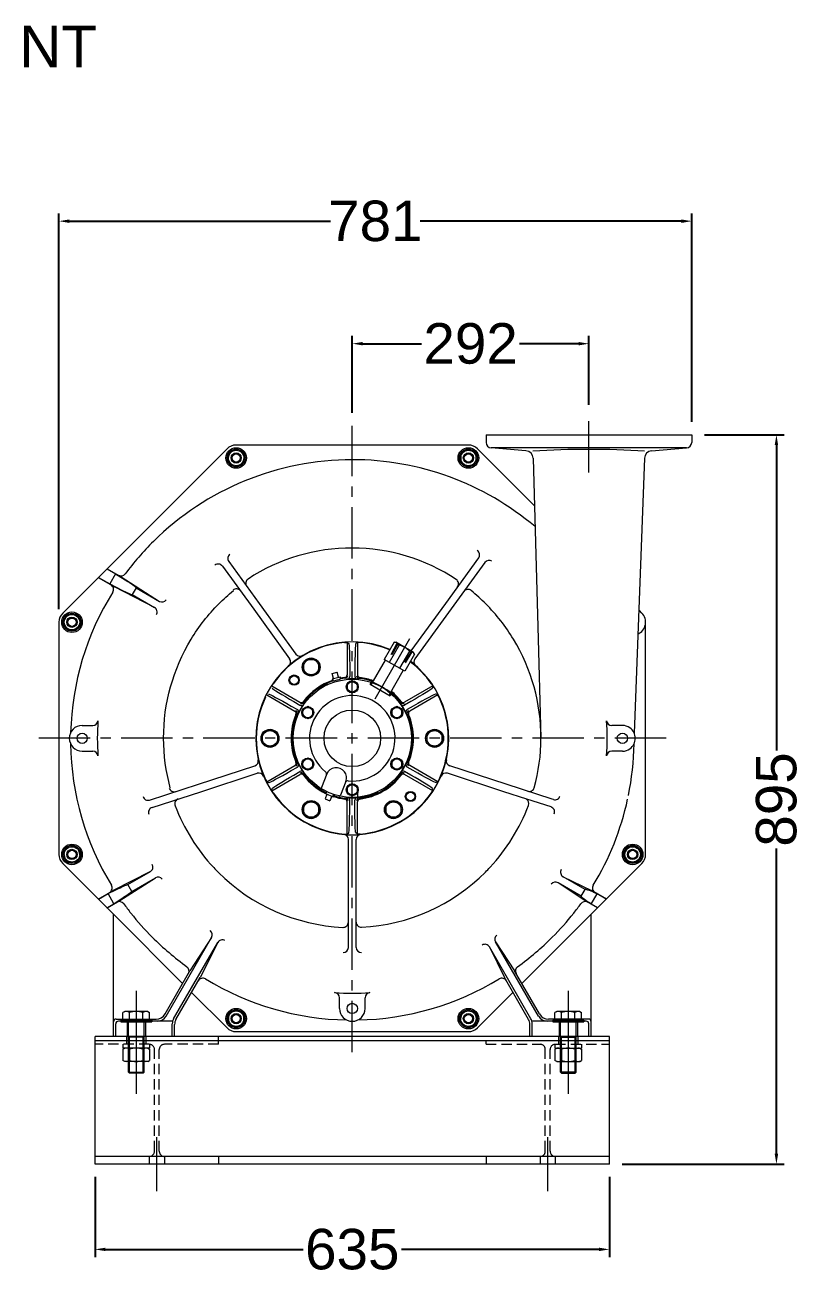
# Model space of a CAD drawing. Header units: millimetres. Extents: x -1229 to 6348, y -522 to 5252.
# Drawn here: x 3069 to 4030, y 1916 to 3461 of the extents above; entities that cross this region are included whole.
import ezdxf
from ezdxf.enums import TextEntityAlignment as Align

# ---------------------------------------------------------------- set-up
doc = ezdxf.new("R2010")
doc.units = ezdxf.units.MM
doc.header["$LTSCALE"] = 25.4
doc.linetypes.add('CENTER', pattern=[2, 1.25, -0.25, 0.25, -0.25])
doc.linetypes.add('HIDDEN', pattern=[0.375, 0.25, -0.125])
doc.layers.get('Defpoints').update_dxf_attribs({"lineweight": 5})
for name, color, linetype, lineweight in [('CEN', 3, 'CENTER', 5), ('CEN-HIDE', 3, 'CENTER', 5), ('HID', 6, 'HIDDEN', 5), ('HID-HIDE', 6, 'HIDDEN', 5), ('OBJ', 7, 'Continuous', 5), ('TXT', 7, 'Continuous', 5)]:
    doc.layers.add(name, color=color, linetype=linetype, lineweight=lineweight)
doc.styles.get("Standard").update_dxf_attribs({"font": 'arial.ttf'})
doc.dimstyles.new('STANDARD 2 PLCS$0', dxfattribs={"dimtxt": 25.4, "dimasz": 12.7, "dimexe": 9.525, "dimexo": 15.875, "dimgap": 5.08, "dimtad": 0, "dimzin": 4, "dimdsep": 46, "dimtxsty": 'Standard', "dimcen": 2.286, "dimaunit": 1, "dimadec": 0, "dimazin": 1, "dimtfac": 1, "dimtofl": 0, "dimtmove": 0, "dimatfit": 3, "dimfxl": 25.4, "dimtolj": 1, "dimtzin": 4, "dimarcsym": 0})

# ---------------------------------------------------------------- blocks, each defined once
blk = doc.blocks.new('*D38')
at = {"color": 0, "lineweight": -2, "transparency": 16777216}
for p, q in [((3156, 2038.7), (3156, 1939.8)), ((3791, 2038.7), (3791, 1939.8)), ((3168.7, 1949.3), (3412.9, 1949.3)), ((3778.3, 1949.3), (3534.2, 1949.3))]:
    blk.add_line(p, q, dxfattribs=at)
at = {"color": 0, "transparency": 16777216}
for points in [[(3168.7, 1951.4), (3168.7, 1947.2), (3156, 1949.3)], [(3778.3, 1951.4), (3778.3, 1947.2), (3791, 1949.3)]]:
    blk.add_solid(points, dxfattribs=at)
at = {"layer": 'Defpoints', "color": 0, "transparency": 16777216}
for p in [(3156, 2054.6), (3791, 2054.6), (3791, 1949.3)]:
    blk.add_point(p, dxfattribs=at)
at = {"color": 0, "lineweight": 5, "transparency": 16777216, "insert": (3473.5, 1949.3), "char_height": 50, "attachment_point": 5}
blk.add_mtext('\\A1;635', dxfattribs=at)
blk = doc.blocks.new('*D41')
at = {"color": 0, "lineweight": -2, "transparency": 16777216}
for p, q in [((3908.5, 2955), (4006.7, 2955)), ((3997.2, 2942.3), (3997.2, 2565.3)), ((3997.2, 2067.3), (3997.2, 2444.2)), ((3806.9, 2054.6), (4006.7, 2054.6))]:
    blk.add_line(p, q, dxfattribs=at)
at = {"color": 0, "transparency": 16777216}
for points in [[(3995.1, 2942.3), (3999.3, 2942.3), (3997.2, 2955)], [(3995.1, 2067.3), (3999.3, 2067.3), (3997.2, 2054.6)]]:
    blk.add_solid(points, dxfattribs=at)
at = {"layer": 'Defpoints', "color": 0, "transparency": 16777216}
for p in [(3892.6, 2955), (3791, 2054.6), (3997.2, 2054.6)]:
    blk.add_point(p, dxfattribs=at)
at = {"color": 0, "lineweight": 5, "transparency": 16777216, "insert": (3997.2, 2504.8), "char_height": 50, "attachment_point": 5, "rotation": 90}
blk.add_mtext('\\A1;895', dxfattribs=at)
blk = doc.blocks.new('*D42')
at = {"color": 0, "lineweight": -2, "transparency": 16777216}
for p, q in [((3111.4, 2739.6), (3111.4, 3228.4)), ((3892.6, 2970.9), (3892.6, 3228.4)), ((3124.1, 3218.9), (3446.7, 3218.9)), ((3879.9, 3218.9), (3557.3, 3218.9))]:
    blk.add_line(p, q, dxfattribs=at)
at = {"color": 0, "transparency": 16777216}
for points in [[(3124.1, 3221), (3124.1, 3216.7), (3111.4, 3218.9)], [(3879.9, 3221), (3879.9, 3216.7), (3892.6, 3218.9)]]:
    blk.add_solid(points, dxfattribs=at)
at = {"layer": 'Defpoints', "color": 0, "transparency": 16777216}
for p in [(3892.6, 3218.9), (3892.6, 2955), (3111.4, 2723.7)]:
    blk.add_point(p, dxfattribs=at)
at = {"color": 0, "lineweight": 5, "transparency": 16777216, "insert": (3502, 3218.9), "char_height": 50, "attachment_point": 5}
blk.add_mtext('\\A1;781', dxfattribs=at)
blk = doc.blocks.new('*D43')
at = {"color": 0, "lineweight": -2, "transparency": 16777216}
for p, q in [((3473.5, 2982.2), (3473.5, 3077.1)), ((3765.6, 2992), (3765.6, 3077.1)), ((3486.2, 3067.6), (3559.1, 3067.6)), ((3752.9, 3067.6), (3680.1, 3067.6))]:
    blk.add_line(p, q, dxfattribs=at)
at = {"color": 0, "transparency": 16777216}
for points in [[(3486.2, 3069.7), (3486.2, 3065.5), (3473.5, 3067.6)], [(3752.9, 3069.7), (3752.9, 3065.5), (3765.6, 3067.6)]]:
    blk.add_solid(points, dxfattribs=at)
at = {"layer": 'Defpoints', "color": 0, "transparency": 16777216}
for p in [(3765.6, 3067.6), (3473.5, 2966.3), (3765.6, 2976.1)]:
    blk.add_point(p, dxfattribs=at)
at = {"color": 0, "lineweight": 5, "transparency": 16777216, "insert": (3619.6, 3067.6), "char_height": 50, "attachment_point": 5}
blk.add_mtext('\\A1;292', dxfattribs=at)

msp = doc.modelspace()

# ---------------------------------------------------------------- linework, layer by layer
at = {"linetype": 'HIDDEN', "lineweight": 5}
msp.add_line((3638.632, 2202.511), (3638.632, 2206.956), dxfattribs=at)
at = {"color": 5, "lineweight": 5}
for p, q in [((3232.232, 2020.997), (3232.232, 2087.898)), ((3714.832, 2020.997), (3714.832, 2087.898))]:
    msp.add_line(p, q, dxfattribs=at)
at = {"layer": 'CEN', "color": 5, "linetype": 'CENTER', "lineweight": 5, "ltscale": 2}
for p, q in [((3473.532, 2192.802), (3473.532, 2966.348)), ((3765.632, 2908.617), (3765.632, 2976.114)), ((3861.065, 2580.336), (3085.998, 2580.336))]:
    msp.add_line(p, q, dxfattribs=at)
at = {"layer": 'CEN', "color": 5, "linetype": 'Continuous', "lineweight": 5, "ltscale": 0.75}
msp.add_line((3501.67, 2629.072), (3544.659, 2703.532), dxfattribs=at)
at = {"layer": 'CEN-HIDE', "color": 5, "linetype": 'Continuous', "lineweight": 5, "ltscale": 2}
for p, q in [((3206.832, 2268.392), (3206.832, 2141.392)), ((3740.232, 2268.392), (3740.232, 2141.392))]:
    msp.add_line(p, q, dxfattribs=at)
at = {"layer": 'HID', "color": 7, "linetype": 'Continuous', "lineweight": 5}
for p, q in [((3495.646, 2647.214), (3497.354, 2650.173)), ((3522.101, 2635.885), (3520.393, 2632.927)), ((3480.009, 2513.661), (3480.009, 2506.891)), ((3505.005, 2513.208), (3505.005, 2514.115))]:
    msp.add_line(p, q, dxfattribs=at)
at = {"layer": 'HID', "color": 7, "lineweight": 5, "ltscale": 2}
for p, q in [((3222.897, 2064.081), (3222.897, 2054.556)), ((3241.566, 2064.081), (3241.566, 2054.556)), ((3705.497, 2064.081), (3705.497, 2054.556)), ((3724.166, 2064.081), (3724.166, 2054.556))]:
    msp.add_line(p, q, dxfattribs=at)
at = {"layer": 'HID', "color": 7, "linetype": 'Continuous', "lineweight": 5}
for centre, radius, start, end in [((3466.506, 2600.474), 94.552, 278.210406, 294.027692), ((3478.075, 2567.161), 60.302, 271.838089, 296.526012)]:
    msp.add_arc(centre, radius, start, end, dxfattribs=at)
at = {"layer": 'HID-HIDE', "color": 7, "linetype": 'Continuous', "lineweight": 5, "ltscale": 2}
for p, q in [((3637.215, 2797.417), (3550.896, 2678.608)), ((3351.808, 2739.663), (3396.168, 2678.608)), ((3358.605, 2746.73), (3403.976, 2684.281)), ((3588.452, 2746.721), (3545.899, 2688.151)), ((3702.652, 2718.087), (3706.504, 2580.336)), ((3467.181, 2698.734), (3469.125, 2697.209)), ((3467.182, 2698.648), (3467.182, 2658.619)), ((3479.883, 2698.734), (3477.939, 2697.209)), ((3479.882, 2698.648), (3479.882, 2658.619)), ((3525.042, 2698.884), (3512.846, 2677.759)), ((3531.392, 2695.217), (3519.196, 2674.093)), ((3521.443, 2683.94), (3528.96, 2697.931)), ((3530.06, 2697.296), (3522.543, 2683.305)), ((3525.042, 2698.884), (3527.31, 2698.884)), ((3549.308, 2686.184), (3527.31, 2698.884)), ((3544.092, 2687.885), (3531.896, 2666.76)), ((3546.558, 2687.771), (3538.2, 2674.265)), ((3497.021, 2646.421), (3514.547, 2676.776)), ((3538.246, 2663.094), (3512.846, 2677.759)), ((3550.442, 2684.219), (3538.246, 2663.094)), ((3539.3, 2673.63), (3547.658, 2687.136)), ((3550.442, 2684.219), (3549.308, 2686.184)), ((3448.844, 2660.204), (3454.978, 2661.848)), ((3450.488, 2654.071), (3448.844, 2660.204)), ((3456.621, 2655.714), (3454.978, 2661.848)), ((3470.357, 2665.475), (3470.357, 2656.725)), ((3476.707, 2665.475), (3476.707, 2656.725)), ((3519.018, 2633.721), (3536.544, 2664.076)), ((3374.245, 2644.991), (3408.911, 2624.977)), ((3448.647, 2653.578), (3458.461, 2656.207)), ((3448.647, 2653.578), (3449.434, 2650.965)), ((3449.095, 2653.697), (3449.922, 2650.948)), ((3458.014, 2656.087), (3458.672, 2653.293)), ((3458.461, 2656.207), (3459.087, 2653.551)), ((3572.818, 2644.991), (3538.152, 2624.977)), ((3572.892, 2645.035), (3572.544, 2642.589)), ((3367.895, 2633.993), (3402.561, 2613.978)), ((3579.168, 2633.993), (3544.502, 2613.978)), ((3579.243, 2634.035), (3576.951, 2634.956)), ((3398.212, 2620.156), (3405.79, 2615.781)), ((3401.387, 2625.655), (3408.965, 2621.28)), ((3545.677, 2625.655), (3538.099, 2621.28)), ((3548.852, 2620.156), (3541.274, 2615.781)), ((3807.034, 2596.211), (3793.919, 2596.211)), ((3807.034, 2564.461), (3793.919, 2564.461)), ((3283.479, 2523.659), (3353.18, 2546.306)), ((3286.356, 2514.444), (3356.163, 2537.126)), ((3367.895, 2526.679), (3402.561, 2546.694)), ((3374.245, 2515.68), (3408.911, 2535.695)), ((3398.212, 2540.516), (3405.79, 2544.891)), ((3401.387, 2535.017), (3408.965, 2539.392)), ((3442.192, 2536.671), (3435.325, 2519.674)), ((3545.677, 2535.017), (3538.099, 2539.392)), ((3572.818, 2515.68), (3538.152, 2535.695)), ((3548.852, 2540.516), (3541.274, 2544.891)), ((3579.168, 2526.679), (3544.502, 2546.694)), ((3660.708, 2514.444), (3590.901, 2537.126)), ((3663.584, 2523.659), (3593.884, 2546.306)), ((3367.821, 2526.637), (3370.113, 2525.716)), ((3374.172, 2515.637), (3374.52, 2518.083)), ((3465.743, 2527.156), (3458.876, 2510.159)), ((3572.892, 2515.637), (3572.544, 2518.083)), ((3579.243, 2526.637), (3576.951, 2525.716)), ((3720.318, 2505.225), (3663.584, 2523.659)), ((3442.233, 2511.345), (3439.854, 2505.457)), ((3439.854, 2505.457), (3445.742, 2503.079)), ((3440.467, 2512.059), (3441.61, 2514.657)), ((3440.467, 2512.059), (3449.887, 2508.253)), ((3440.896, 2511.885), (3442.027, 2514.456)), ((3448.121, 2508.966), (3445.742, 2503.079)), ((3449.458, 2508.426), (3450.43, 2511.061)), ((3449.887, 2508.253), (3450.87, 2510.916)), ((3470.357, 2495.197), (3470.357, 2503.947)), ((3476.707, 2495.197), (3476.707, 2503.947)), ((3689.083, 2505.225), (3660.708, 2514.444)), ((3467.182, 2462.023), (3467.182, 2502.053)), ((3479.882, 2462.023), (3479.882, 2502.053)), ((3467.181, 2461.938), (3469.125, 2463.462)), ((3479.883, 2461.938), (3477.939, 2463.462)), ((3468.706, 2322.111), (3468.706, 2455.359)), ((3478.358, 2322.111), (3478.358, 2455.359)), ((3178.549, 2212.036), (3178.549, 2359.094)), ((3180.972, 2360.761), (3264.082, 2277.652)), ((3682.982, 2277.652), (3766.091, 2360.761)), ((3768.514, 2212.036), (3768.514, 2359.094)), ((3243.803, 2237.436), (3299.897, 2334.594)), ((3299.897, 2334.594), (3273.094, 2293.26)), ((3252.983, 2234.033), (3307.412, 2328.307)), ((3307.412, 2328.307), (3285.679, 2284.898)), ((3694.08, 2234.033), (3642.817, 2322.824)), ((3642.817, 2322.824), (3661.385, 2284.898)), ((3703.261, 2237.436), (3650.35, 2329.081)), ((3650.35, 2329.081), (3673.97, 2293.26)), ((3242.333, 2239.982), (3273.094, 2293.26)), ((3704.73, 2239.982), (3673.97, 2293.26)), ((3255.866, 2233.261), (3285.679, 2284.898)), ((3691.198, 2233.261), (3661.385, 2284.898)), ((3275.121, 2266.612), (3318.844, 2222.889)), ((3457.657, 2246.834), (3457.657, 2259.949)), ((3489.407, 2246.834), (3489.407, 2259.949)), ((3628.219, 2222.889), (3671.942, 2266.612)), ((3192.544, 2242.992), (3190.334, 2241.716)), ((3190.334, 2230.292), (3190.334, 2241.716)), ((3221.119, 2242.992), (3192.544, 2242.992)), ((3198.583, 2230.292), (3198.583, 2241.716)), ((3215.081, 2230.292), (3215.081, 2241.716)), ((3221.119, 2242.992), (3223.33, 2241.716)), ((3223.33, 2230.292), (3223.33, 2241.716)), ((3725.944, 2242.992), (3723.734, 2241.716)), ((3723.734, 2230.292), (3723.734, 2241.716)), ((3754.519, 2242.992), (3725.944, 2242.992)), ((3731.983, 2230.292), (3731.983, 2241.716)), ((3748.481, 2230.292), (3748.481, 2241.716)), ((3754.519, 2242.992), (3756.73, 2241.716)), ((3756.73, 2230.292), (3756.73, 2241.716)), ((3181.432, 2212.036), (3181.432, 2227.784)), ((3181.851, 2233.632), (3231.334, 2233.632)), ((3251.746, 2231.086), (3184.734, 2231.086)), ((3187.782, 2232.248), (3187.782, 2230.292)), ((3187.782, 2230.292), (3225.882, 2230.292)), ((3195.656, 2230.292), (3195.656, 2212.036)), ((3197.307, 2167.983), (3197.307, 2230.292)), ((3216.357, 2167.983), (3216.357, 2230.292)), ((3218.008, 2230.292), (3218.008, 2212.036)), ((3225.882, 2232.248), (3225.882, 2230.292)), ((3251.282, 2212.036), (3251.282, 2227.683)), ((3254.164, 2212.036), (3254.164, 2226.911)), ((3692.899, 2212.036), (3692.899, 2226.911)), ((3762.33, 2231.086), (3695.317, 2231.086)), ((3695.782, 2212.036), (3695.782, 2227.683)), ((3765.212, 2233.632), (3715.729, 2233.632)), ((3721.182, 2232.248), (3721.182, 2230.292)), ((3721.182, 2230.292), (3759.282, 2230.292)), ((3729.056, 2230.292), (3729.056, 2212.036)), ((3730.707, 2167.983), (3730.707, 2230.292)), ((3749.757, 2167.983), (3749.757, 2230.292)), ((3751.408, 2230.292), (3751.408, 2212.036)), ((3759.282, 2232.248), (3759.282, 2230.292)), ((3765.632, 2212.036), (3765.632, 2227.784)), ((3194.894, 2212.036), (3194.894, 2202.511)), ((3216.357, 2211.242), (3197.307, 2211.242)), ((3198.497, 2166.792), (3198.497, 2211.242)), ((3215.166, 2166.792), (3215.166, 2211.242)), ((3218.77, 2212.036), (3218.77, 2202.511)), ((3330.159, 2218.202), (3616.904, 2218.202)), ((3728.294, 2212.036), (3728.294, 2202.511)), ((3730.707, 2211.242), (3749.757, 2211.242)), ((3731.897, 2166.792), (3731.897, 2211.242)), ((3748.566, 2166.792), (3748.566, 2211.242)), ((3752.17, 2212.036), (3752.17, 2202.511)), ((3190.334, 2202.511), (3190.334, 2197.685)), ((3223.33, 2197.685), (3190.334, 2197.685)), ((3192.544, 2197.685), (3190.334, 2196.409)), ((3190.334, 2196.409), (3190.334, 2182.689)), ((3198.583, 2196.409), (3198.583, 2182.689)), ((3215.081, 2196.409), (3215.081, 2182.689)), ((3221.119, 2197.685), (3223.33, 2196.409)), ((3223.33, 2202.511), (3223.33, 2197.685)), ((3223.33, 2196.409), (3223.33, 2182.689)), ((3723.734, 2202.511), (3723.734, 2197.685)), ((3723.734, 2197.685), (3756.73, 2197.685)), ((3725.944, 2197.685), (3723.734, 2196.409)), ((3723.734, 2196.409), (3723.734, 2182.689)), ((3731.983, 2196.409), (3731.983, 2182.689)), ((3748.481, 2196.409), (3748.481, 2182.689)), ((3754.519, 2197.685), (3756.73, 2196.409)), ((3756.73, 2202.511), (3756.73, 2197.685)), ((3756.73, 2196.409), (3756.73, 2182.689)), ((3192.544, 2181.413), (3190.334, 2182.689)), ((3221.119, 2181.413), (3192.544, 2181.413)), ((3221.119, 2181.413), (3223.33, 2182.689)), ((3725.944, 2181.413), (3723.734, 2182.689)), ((3725.944, 2181.413), (3754.519, 2181.413)), ((3754.519, 2181.413), (3756.73, 2182.689)), ((3198.497, 2166.792), (3197.307, 2167.983)), ((3197.307, 2167.983), (3216.357, 2167.983)), ((3215.166, 2166.792), (3198.497, 2166.792)), ((3215.166, 2166.792), (3216.357, 2167.983)), ((3749.757, 2167.983), (3730.707, 2167.983)), ((3731.897, 2166.792), (3730.707, 2167.983)), ((3731.897, 2166.792), (3748.566, 2166.792)), ((3748.566, 2166.792), (3749.757, 2167.983))]:
    msp.add_line(p, q, dxfattribs=at)
at = {"layer": 'HID-HIDE', "color": 7, "linetype": 'Continuous', "lineweight": 5}
msp.add_line((3495.646, 2647.214), (3520.393, 2632.927), dxfattribs=at)
at = {"layer": 'HID-HIDE', "color": 7, "linetype": 'HIDDEN', "lineweight": 5, "ltscale": 2}
for p, q in [((3222.897, 2202.511), (3156.032, 2202.511)), ((3229.247, 2070.431), (3229.247, 2196.161)), ((3235.216, 2070.431), (3235.216, 2196.161)), ((3308.432, 2202.511), (3241.566, 2202.511)), ((3308.432, 2202.511), (3308.432, 2206.956)), ((3638.632, 2202.511), (3705.497, 2202.511)), ((3711.847, 2070.431), (3711.847, 2196.161)), ((3717.816, 2070.431), (3717.816, 2196.161)), ((3724.166, 2202.511), (3791.032, 2202.511))]:
    msp.add_line(p, q, dxfattribs=at)
at = {"layer": 'HID-HIDE', "color": 7, "lineweight": 5, "ltscale": 2}
for p, q in [((3308.432, 2064.081), (3308.432, 2054.556)), ((3638.632, 2064.081), (3638.632, 2054.556))]:
    msp.add_line(p, q, dxfattribs=at)
at = {"layer": 'HID-HIDE', "color": 7, "linetype": 'Continuous', "lineweight": 5, "ltscale": 2}
for points in [[(3248.787, 2519.388, -0.06577245), (3240.559, 2580.336, -0.13772624), (3274.526, 2702.641, -0.13772624)], [(3698.276, 2519.388, 0.06577245), (3706.504, 2580.336, 0.13772624), (3672.537, 2702.641, 0.13772624)], [(3302.402, 2420.776, 0.00892165), (3308.228, 2414.755, 0.18652453), (3462.061, 2346.948)], [(3485.039, 2347.015, 0.18574094), (3637.977, 2415.226, 0.00861043), (3643.587, 2421.049, 0.00861043)], [(3200.143, 2364.436, 0.02886161), (3226.581, 2334.756, 0.04032243), (3269.419, 2298.321)], [(3677.644, 2298.321, 0.04032243), (3720.483, 2334.756, 0.02886161), (3746.92, 2364.436, 0.02886161)], [(3292.209, 2283.225, 0.13230486), (3466.638, 2232.534, 0.19891237)], [(3480.425, 2232.534, 0.13230486), (3654.855, 2283.225, 0.04374574)]]:
    msp.add_lwpolyline(points, format="xyb", dxfattribs=at)
for points in [[(3432.257, 2673.823), (3422.732, 2679.323), (3413.207, 2673.823), (3413.207, 2662.825), (3422.732, 2657.326), (3432.257, 2662.825)], [(3467.182, 2640.17), (3473.532, 2636.504), (3479.882, 2640.17), (3479.882, 2647.502), (3473.532, 2651.168), (3467.182, 2647.502)], [(3418.539, 2604.754), (3424.889, 2608.42), (3424.889, 2615.752), (3418.539, 2619.418), (3412.189, 2615.752), (3412.189, 2608.42)], [(3522.174, 2615.752), (3522.174, 2608.42), (3528.524, 2604.754), (3534.874, 2608.42), (3534.874, 2615.752), (3528.524, 2619.418)], [(3371.932, 2591.334), (3362.407, 2585.835), (3362.407, 2574.837), (3371.932, 2569.337), (3381.457, 2574.837), (3381.457, 2585.835)], [(3575.132, 2569.337), (3584.657, 2574.837), (3584.657, 2585.835), (3575.132, 2591.334), (3565.607, 2585.835), (3565.607, 2574.837)], [(3424.889, 2544.92), (3424.889, 2552.252), (3418.539, 2555.918), (3412.189, 2552.252), (3412.189, 2544.92), (3418.539, 2541.254)], [(3528.524, 2555.918), (3522.174, 2552.252), (3522.174, 2544.92), (3528.524, 2541.254), (3534.874, 2544.92), (3534.874, 2552.252)], [(3479.882, 2520.502), (3473.532, 2524.168), (3467.182, 2520.502), (3467.182, 2513.17), (3473.532, 2509.504), (3479.882, 2513.17)], [(3413.207, 2497.847), (3413.207, 2486.848), (3422.732, 2481.349), (3432.257, 2486.848), (3432.257, 2497.847), (3422.732, 2503.346)], [(3514.807, 2486.848), (3524.332, 2481.349), (3533.857, 2486.848), (3533.857, 2497.847), (3524.332, 2503.346), (3514.807, 2497.847)], [(3320.634, 2228.705), (3330.159, 2223.206), (3339.684, 2228.705), (3339.684, 2239.704), (3330.159, 2245.203), (3320.634, 2239.704)], [(3614.057, 2223.581), (3624.681, 2226.427), (3627.528, 2237.051), (3619.751, 2244.828), (3609.127, 2241.982), (3606.28, 2231.358)]]:
    msp.add_lwpolyline(points, close=True, dxfattribs=at)
for centre, radius in [((3330.159, 2926.467), 5.131), ((3616.904, 2926.467), 5.131), ((3127.4, 2723.708), 5.131), ((3422.732, 2668.324), 11.087), ((3422.732, 2668.324), 9.525), ((3401.69, 2652.178), 6.35), ((3401.69, 2652.178), 5.359), ((3473.532, 2580.336), 73.025), ((3473.532, 2643.836), 7.442), ((3473.532, 2643.836), 6.35), ((3418.539, 2612.086), 7.442), ((3418.539, 2612.086), 6.35), ((3473.532, 2580.336), 34.925), ((3528.524, 2612.086), 7.442), ((3528.524, 2612.086), 6.35), ((3371.932, 2580.336), 11.087), ((3371.932, 2580.336), 9.525), ((3575.132, 2580.336), 11.087), ((3575.132, 2580.336), 9.525), ((3807.034, 2580.336), 6.35), ((3418.539, 2548.586), 7.442), ((3418.539, 2548.586), 6.35), ((3528.524, 2548.586), 7.442), ((3528.524, 2548.586), 6.35), ((3473.532, 2516.836), 7.442), ((3473.532, 2516.836), 6.35), ((3422.732, 2492.348), 11.087), ((3524.332, 2492.348), 11.087), ((3545.374, 2508.494), 6.35), ((3545.374, 2508.494), 5.359), ((3422.732, 2492.348), 9.525), ((3524.332, 2492.348), 9.525), ((3127.4, 2436.964), 5.131), ((3819.663, 2436.964), 5.131), ((3330.159, 2234.204), 12.7), ((3330.159, 2234.204), 11.087), ((3330.159, 2234.204), 9.525), ((3330.159, 2234.204), 6.35), ((3473.532, 2246.834), 6.35), ((3616.904, 2234.204), 12.7), ((3616.904, 2234.204), 11.087), ((3616.904, 2234.204), 9.525), ((3616.904, 2234.204), 6.35), ((3330.159, 2234.204), 5.131), ((3616.904, 2234.204), 5.131)]:
    msp.add_circle(centre, radius, dxfattribs=at)
for centre, radius, start, end in [((3473.532, 2580.336), 119.126, 67.071185, 52.928815), ((3473.532, 2580.336), 118.567, 94.597202, 145.402798), ((3473.532, 2580.336), 118.567, 67.104683, 85.402798), ((3525.538, 2692.411), 6.492, 25.615753, 85.615753), ((3526.176, 2671.519), 24.266, 42.412046, 77.587954), ((3544.588, 2681.412), 6.492, 34.384247, 94.384247), ((3391.03, 2674.876), 6.35, 311.11004, 36), ((3409.113, 2688.014), 6.35, 216, 300.88996), ((3473.532, 2580.336), 118.567, 34.597202, 52.895317), ((3556.033, 2674.876), 6.35, 144, 228.88996), ((3463.88, 2658.619), 3.302, 277.028847, 0), ((3464.643, 2657.941), 3.302, 276.53425, 0), ((3467.055, 2656.725), 3.302, 274.846517, 0), ((3480.009, 2656.725), 3.302, 180, 265.153483), ((3482.07, 2657.628), 3.302, 180, 263.696101), ((3483.184, 2658.619), 3.302, 180, 262.971153), ((3473.532, 2580.336), 75.574, 108.812941, 142.971153), ((3473.532, 2580.336), 74.461, 117.182505, 143.696101), ((3473.532, 2580.336), 75.574, 97.028847, 101.187059), ((3473.532, 2580.336), 74.811, 96.53425, 101.166004), ((3473.532, 2580.336), 73.361, 85.153483, 94.846517), ((3473.532, 2580.336), 74.461, 69.820374, 83.696101), ((3473.532, 2580.336), 75.574, 69.674279, 82.971153), ((3457.202, 2552.052), 106.018, 52.254996, 67.745004), ((3482.232, 2595.406), 56.816, 72.916281, 74.564396), ((3473.532, 2580.336), 118.567, 154.597202, 205.402798), ((3410.562, 2627.836), 3.302, 240, 322.971153), ((3473.532, 2580.336), 52.797, 264.573562, 231.426438), ((3482.232, 2595.406), 56.816, 45.435604, 47.083719), ((3473.532, 2580.336), 74.461, 36.303899, 50.179626), ((3473.532, 2580.336), 75.574, 37.028847, 50.325721), ((3536.501, 2627.836), 3.302, 217.028847, 300), ((3473.532, 2580.336), 118.567, 334.597202, 25.402798), ((3400.91, 2611.119), 3.302, 337.028847, 60), ((3402.325, 2611.588), 3.302, 336.303899, 60), ((3404.139, 2612.921), 3.302, 334.846517, 60), ((3473.532, 2580.336), 73.361, 145.153483, 154.846517), ((3410.616, 2624.14), 3.302, 240, 325.153483), ((3410.864, 2626.377), 3.302, 240, 323.696101), ((3536.2, 2626.377), 3.302, 216.303899, 300), ((3473.532, 2580.336), 73.361, 25.153483, 34.846517), ((3536.448, 2624.14), 3.302, 214.846517, 300), ((3542.925, 2612.921), 3.302, 120, 205.153483), ((3544.738, 2611.588), 3.302, 120, 203.696101), ((3546.153, 2611.119), 3.302, 120, 202.971153), ((3473.532, 2580.336), 75.574, 157.028847, 202.971153), ((3473.532, 2580.336), 74.461, 156.303899, 203.696101), ((3473.532, 2580.336), 74.461, 336.303899, 23.696101), ((3473.532, 2580.336), 75.574, 337.028847, 22.971153), ((3473.532, 2580.336), 314.807, 356.031795, 3.968205), ((3793.919, 2602.561), 6.35, 183.968205, 270), ((3807.034, 2580.336), 15.875, 54.760673, 90), ((3793.919, 2558.111), 6.35, 90, 176.031795), ((3807.034, 2580.336), 15.875, 270, 306.114678), ((3351.218, 2552.345), 6.35, 288, 12.88996), ((3400.91, 2549.553), 3.302, 300, 22.971153), ((3402.325, 2549.084), 3.302, 300, 23.696101), ((3404.139, 2547.751), 3.302, 300, 25.153483), ((3473.532, 2580.336), 73.361, 205.153483, 214.846517), ((3473.532, 2580.336), 73.361, 325.153483, 334.846517), ((3542.925, 2547.751), 3.302, 154.846517, 240), ((3544.738, 2549.084), 3.302, 156.303899, 240), ((3546.153, 2549.553), 3.302, 157.028847, 240), ((3595.846, 2552.345), 6.35, 167.11004, 252), ((3358.125, 2531.087), 6.35, 23.11004, 108), ((3410.562, 2532.835), 3.302, 37.028847, 120), ((3410.616, 2536.532), 3.302, 34.846517, 120), ((3410.864, 2534.295), 3.302, 36.303899, 120), ((3473.532, 2580.336), 75.574, 217.028847, 244.152434), ((3473.532, 2580.336), 74.461, 216.303899, 244.121052), ((3438.553, 2536.477), 3.302, 338, 51.426438), ((3473.532, 2580.336), 74.461, 276.303899, 323.696101), ((3473.532, 2580.336), 75.574, 277.028847, 322.971153), ((3536.2, 2534.295), 3.302, 60, 143.696101), ((3536.448, 2536.532), 3.302, 60, 145.153483), ((3536.501, 2532.835), 3.302, 60, 142.971153), ((3588.939, 2531.087), 6.35, 72, 156.88996), ((3436.809, 2519.075), 1.6, 158, 239.059691), ((3468.227, 2524.488), 3.302, 84.573562, 158), ((3692.149, 2521.054), 6.35, 252, 344.785297), ((3473.532, 2580.336), 118.567, 214.597202, 265.402798), ((3473.532, 2580.336), 75.574, 251.847566, 262.971153), ((3473.532, 2580.336), 74.461, 251.878948, 263.696101), ((3457.392, 2510.759), 1.6, 256.940309, 338), ((3463.88, 2502.053), 3.302, 0, 82.971153), ((3464.993, 2503.043), 3.302, 0, 83.696101), ((3473.532, 2580.336), 73.361, 265.153483, 274.846517), ((3467.055, 2503.947), 3.302, 0, 85.153483), ((3480.009, 2503.947), 3.302, 94.846517, 180), ((3482.07, 2503.043), 3.302, 96.303899, 180), ((3483.184, 2502.053), 3.302, 97.028847, 180), ((3473.532, 2580.336), 118.567, 274.597202, 325.402798), ((3723.828, 2510.761), 6.35, 299.325367, 344.465624), ((3462.356, 2455.359), 6.35, 0, 84.88996), ((3484.708, 2455.359), 6.35, 95.11004, 180), ((3462.356, 2353.291), 6.35, 267.344069, 0), ((3484.708, 2353.356), 6.35, 180, 272.992645), ((3294.398, 2337.769), 6.35, 330, 53.554386), ((3655.849, 2332.256), 6.35, 126.31261, 210), ((3312.912, 2325.132), 6.35, 57.814527, 150), ((3462.356, 2322.111), 6.35, 270, 0), ((3484.708, 2322.111), 6.35, 180, 270), ((3637.317, 2319.649), 6.35, 30, 122.140539), ((3265.708, 2293.168), 6.35, 330, 54.236217), ((3681.355, 2293.168), 6.35, 125.763783, 210), ((3288.912, 2277.798), 6.35, 58.722024, 150), ((3658.151, 2277.798), 6.35, 30, 121.277976), ((3473.532, 2580.336), 314.807, 266.031795, 273.968205), ((3451.307, 2259.949), 6.35, 0, 86.031795), ((3495.757, 2259.949), 6.35, 93.968205, 180), ((3194.458, 2235.689), 7.303, 55.615753, 115.615753), ((3206.832, 2215.693), 27.299, 72.412046, 107.587954), ((3219.205, 2235.689), 7.303, 64.384247, 124.384247), ((3231.334, 2246.332), 12.7, 270, 330), ((3473.532, 2246.834), 15.875, 180, 0), ((3715.729, 2246.332), 12.7, 210, 270), ((3727.858, 2235.689), 7.303, 55.615753, 115.615753), ((3740.232, 2215.693), 27.299, 72.412046, 107.587954), ((3752.605, 2235.689), 7.303, 64.384247, 124.384247), ((3181.851, 2230.33), 3.302, 90, 180), ((3184.734, 2227.784), 3.302, 90, 180), ((3232.804, 2243.786), 12.7, 270, 330), ((3263.982, 2227.683), 12.7, 150, 180), ((3266.864, 2226.911), 12.7, 150, 180), ((3680.199, 2226.911), 12.7, 0, 30), ((3683.082, 2227.683), 12.7, 0, 30), ((3714.259, 2243.786), 12.7, 210, 270), ((3762.33, 2227.784), 3.302, 0, 90), ((3765.212, 2230.33), 3.302, 0, 90), ((3330.159, 2234.204), 16.002, 225, 270), ((3616.904, 2234.204), 16.002, 270, 315), ((3194.458, 2190.382), 7.303, 55.615753, 115.615753), ((3206.832, 2170.386), 27.299, 72.412046, 107.587954), ((3219.205, 2190.382), 7.303, 64.384247, 124.384247), ((3727.858, 2190.382), 7.303, 55.615753, 115.615753), ((3740.232, 2170.386), 27.299, 72.412046, 107.587954), ((3752.605, 2190.382), 7.303, 64.384247, 124.384247), ((3194.458, 2188.716), 7.303, 244.384247, 304.384247), ((3206.832, 2208.712), 27.299, 252.412046, 287.587954), ((3219.205, 2188.716), 7.303, 235.615753, 295.615753), ((3727.858, 2188.716), 7.303, 244.384247, 304.384247), ((3740.232, 2208.712), 27.299, 252.412046, 287.587954), ((3752.605, 2188.716), 7.303, 235.615753, 295.615753)]:
    msp.add_arc(centre, radius, start, end, dxfattribs=at)
at = {"layer": 'HID-HIDE', "color": 7, "linetype": 'HIDDEN', "lineweight": 5, "ltscale": 2}
for centre, start, end in [((3222.897, 2196.161), 0, 90), ((3241.566, 2196.161), 90, 180), ((3705.497, 2196.161), 0, 90), ((3724.166, 2196.161), 90, 180), ((3222.897, 2070.431), 270, 0), ((3241.566, 2070.431), 180, 270), ((3705.497, 2070.431), 270, 0), ((3724.166, 2070.431), 180, 270)]:
    msp.add_arc(centre, 6.35, start, end, dxfattribs=at)
at = {"layer": 'HID-HIDE', "color": 7, "linetype": 'Continuous', "lineweight": 5, "ltscale": 2, "extrusion": (0, 0, -1)}
for centre, major_axis, ratio, start_param, end_param in [((3463.877, 2698.509), (3.306, 0.22), 0.03491045, 4.72019707, 6.24282349), ((3464.01, 2698.405), (3.306, 0.22), 0.03491031, -1.56298825, -0.03923226), ((3469.085, 2665.475), (0, -31.75), 0.0400641, 3.17299791, 4.71238898), ((3454.26, 2652.259), (-4.826, -1.293), 0.0661273, 3.14159265, 6.28318531), ((3545.041, 2626.757), (-27.496, -15.875), 0.0400641, 3.17299791, 4.71238898), ((3571.021, 2647.616), (1.844, -2.753), 0.03491031, -1.56298825, -0.03923226), ((3571.046, 2647.784), (1.844, -2.753), 0.03491045, 4.72019707, 6.24282349), ((3397.576, 2619.054), (27.496, -15.875), 0.0400641, 3.17299791, 4.71238898), ((3402.023, 2533.915), (27.496, 15.875), 0.0400641, 3.17299791, 4.71238898), ((3549.488, 2541.618), (-27.496, 15.875), 0.0400641, 3.17299791, 4.71238898), ((3580.543, 2529.547), (-1.462, -2.974), 0.03491031, -1.56298825, -0.03923226), ((3580.543, 2529.547), (-1.462, -2.974), 0.03491031, -1.56298825, -0.03923226), ((3580.7, 2529.61), (-1.463, -2.973), 0.03491045, 4.72019707, 6.24282349), ((3580.7, 2529.61), (-1.463, -2.973), 0.03491045, 4.72019707, 6.24282349), ((3376.018, 2512.888), (-1.844, 2.753), 0.03491045, 4.72019707, 6.24282349), ((3376.042, 2513.056), (-1.844, 2.753), 0.03491031, -1.56298825, -0.03923226), ((3477.979, 2495.197), (0, 31.75), 0.0400641, 3.17299791, 4.71238898), ((3483.053, 2462.267), (-3.306, -0.22), 0.03491031, -1.56298825, -0.03923226), ((3483.186, 2462.162), (-3.306, -0.22), 0.03491045, 4.72019707, 6.24282349)]:
    msp.add_ellipse(centre, major_axis=major_axis, ratio=ratio, start_param=start_param, end_param=end_param, dxfattribs=at)
at = {"layer": 'HID-HIDE', "color": 7, "linetype": 'Continuous', "lineweight": 5, "ltscale": 2}
for centre, major_axis, ratio, start_param, end_param in [((3477.979, 2665.475), (0, -31.75), 0.0400641, 3.17299791, 4.71238898), ((3483.053, 2698.405), (-3.306, 0.22), 0.03491031, -1.56298825, -0.03923226), ((3483.186, 2698.509), (-3.306, 0.22), 0.03491045, 4.72019707, 6.24282349), ((3402.023, 2626.757), (27.496, -15.875), 0.0400641, 3.17299791, 4.71238898), ((3439.449, 2646.711), (3.049, 1.485), 0.04547472, 4.71238046, 6.18060537), ((3454.465, 2651.494), (12.044, 3.499), 0.0911361, 1.97916635, 3.00639318), ((3549.488, 2619.054), (-27.496, -15.875), 0.0400641, 3.17299791, 4.71238898), ((3580.543, 2631.125), (-1.462, 2.974), 0.03491031, -1.56298825, -0.03923226), ((3580.7, 2631.062), (-1.463, 2.973), 0.03491045, 4.72019707, 6.24282349), ((3397.576, 2541.618), (27.496, 15.875), 0.0400641, 3.17299791, 4.71238898), ((3453.968, 2531.913), (-11.775, 4.758), 0.93772125, 3.14159265, 6.28318531), ((3545.041, 2533.915), (-27.496, 15.875), 0.0400641, 3.17299791, 4.71238898), ((3366.363, 2529.61), (1.463, -2.973), 0.03491045, 4.72019707, 6.24282349), ((3366.521, 2529.547), (1.462, -2.974), 0.03491031, -1.56298825, -0.03923226), ((3571.021, 2513.056), (1.844, 2.753), 0.03491031, -1.56298825, -0.03923226), ((3571.046, 2512.888), (1.844, 2.753), 0.03491045, 4.72019707, 6.24282349), ((3469.085, 2495.197), (0, 31.75), 0.0400641, 3.17299791, 4.71238898), ((3463.877, 2462.162), (3.306, -0.22), 0.03491045, 4.72019707, 6.24282349), ((3464.01, 2462.267), (3.306, -0.22), 0.03491031, -1.56298825, -0.03923226)]:
    msp.add_ellipse(centre, major_axis=major_axis, ratio=ratio, start_param=start_param, end_param=end_param, dxfattribs=at)
for centre in [(3206.832, 2232.248), (3740.232, 2232.248)]:
    msp.add_ellipse(centre, major_axis=(-19.05, 0), ratio=0.03492077, dxfattribs=at)
at = {"layer": 'OBJ', "color": 7, "linetype": 'Continuous', "lineweight": 5}
for p, q in [((3638.632, 2954.986), (3892.632, 2954.986)), ((3638.632, 2954.986), (3638.632, 2945.461)), ((3892.632, 2954.986), (3892.632, 2945.461)), ((3318.844, 2937.783), (3116.085, 2735.023)), ((3616.904, 2942.469), (3330.159, 2942.469)), ((3698.473, 2867.529), (3628.219, 2937.783)), ((3886.282, 2939.111), (3644.982, 2939.111)), ((3687.996, 2935.489), (3644.982, 2939.111)), ((3843.047, 2935.407), (3886.282, 2939.111)), ((3696.834, 2926.141), (3702.652, 2718.087)), ((3834.224, 2926.11), (3821.633, 2586.571)), ((3320.895, 2798.633), (3358.605, 2746.73)), ((3629.407, 2803.09), (3588.459, 2746.73)), ((3170.601, 2789.539), (3181.192, 2783.424)), ((3170.848, 2789.786), (3188.306, 2779.706)), ((3181.192, 2783.424), (3173.989, 2770.948)), ((3181.192, 2783.424), (3196.31, 2773.808)), ((3313.086, 2792.96), (3351.808, 2739.663)), ((3159.808, 2778.746), (3179.822, 2767.191)), ((3160.055, 2778.993), (3173.989, 2770.948)), ((3173.989, 2770.948), (3189.984, 2762.83)), ((3229.329, 2741.937), (3179.822, 2767.191)), ((3188.306, 2779.706), (3235.661, 2749.426)), ((3206.502, 2766.268), (3201.669, 2757.898)), ((3206.499, 2766.263), (3235.661, 2749.426)), ((3201.673, 2757.904), (3229.329, 2741.937)), ((3830.978, 2735.023), (3828.001, 2738.001)), ((3111.398, 2723.708), (3111.398, 2436.964)), ((3835.665, 2436.964), (3835.665, 2723.708)), ((3140.03, 2596.211), (3153.145, 2596.211)), ((3140.03, 2564.461), (3153.145, 2564.461)), ((3223.305, 2504.107), (3283.479, 2523.659)), ((3226.288, 2494.927), (3286.356, 2514.444)), ((3718.883, 2495.542), (3689.083, 2505.225)), ((3721.866, 2504.722), (3720.318, 2505.225)), ((3116.085, 2425.648), (3180.972, 2360.761)), ((3766.091, 2360.761), (3830.978, 2425.648)), ((3224.183, 2415.764), (3178.094, 2392.483)), ((3196.344, 2399.691), (3224.183, 2415.764)), ((3172.06, 2388.61), (3189.283, 2397.027)), ((3186.456, 2379.898), (3230.485, 2408.257)), ((3201.172, 2391.327), (3196.34, 2399.697)), ((3201.17, 2391.332), (3230.485, 2408.257)), ((3230.263, 2408.129), (3230.485, 2408.257)), ((3760.607, 2379.898), (3727.561, 2401.917)), ((3756.066, 2385.459), (3727.561, 2401.917)), ((3760.892, 2393.818), (3733.803, 2409.458)), ((3733.803, 2409.458), (3768.97, 2392.483)), ((3159.808, 2381.926), (3178.094, 2392.483)), ((3160.055, 2381.679), (3172.06, 2388.61)), ((3170.848, 2370.886), (3186.456, 2379.898)), ((3179.263, 2376.134), (3172.06, 2388.61)), ((3179.263, 2376.134), (3194.469, 2386.064)), ((3756.063, 2385.454), (3760.895, 2393.824)), ((3776.216, 2370.886), (3760.607, 2379.898)), ((3768.612, 2375.665), (3775.815, 2388.142)), ((3787.256, 2381.926), (3768.97, 2392.483)), ((3775.815, 2388.142), (3772.783, 2389.61)), ((3787.009, 2381.679), (3775.815, 2388.142)), ((3170.601, 2371.133), (3179.263, 2376.134)), ((3768.612, 2375.665), (3765.812, 2377.536)), ((3776.463, 2371.133), (3768.612, 2375.665)), ((3178.549, 2359.094), (3178.549, 2363.185)), ((3768.514, 2359.094), (3768.514, 2363.185)), ((3156.032, 2054.556), (3156.032, 2212.036)), ((3791.032, 2212.036), (3156.032, 2212.036)), ((3308.432, 2206.956), (3308.432, 2212.036)), ((3791.032, 2054.556), (3791.032, 2212.036)), ((3791.032, 2206.956), (3156.032, 2206.956)), ((3791.032, 2064.081), (3156.032, 2064.081)), ((3791.032, 2054.556), (3156.032, 2054.556))]:
    msp.add_line(p, q, dxfattribs=at)
for points in [[(3333.006, 2937.091), (3322.382, 2934.245), (3319.536, 2923.621), (3327.313, 2915.844), (3337.937, 2918.69), (3340.783, 2929.314)], [(3626.429, 2931.967), (3616.904, 2937.466), (3607.379, 2931.967), (3607.379, 2920.968), (3616.904, 2915.469), (3626.429, 2920.968)], [(3121.901, 2733.233), (3116.402, 2723.708), (3121.901, 2714.183), (3132.9, 2714.183), (3138.399, 2723.708), (3132.9, 2733.233)], [(3116.776, 2439.81), (3119.623, 2429.186), (3130.247, 2426.34), (3138.024, 2434.117), (3135.177, 2444.741), (3124.554, 2447.587)], [(3825.162, 2427.439), (3830.662, 2436.964), (3825.162, 2446.489), (3814.164, 2446.489), (3808.665, 2436.964), (3814.164, 2427.439)]]:
    msp.add_lwpolyline(points, close=True, dxfattribs=at)
for points in [[(3473.532, 2924.36, 0.19746791), (3227.948, 2823.434, 0.03851852), (3193.231, 2783.366, 0.2003657)], [(3699.196, 2841.665, 0.17745414), (3473.532, 2924.36, 0.19746791)], [(3473.532, 2815.306, 0.14709276), (3344.826, 2777.006, 0.19927976)], [(3601.832, 2776.396, 0.1468453), (3473.532, 2815.306, 0.2000242)], [(3177.849, 2760.749, 0.13371876), (3125.771, 2587.315, 0.2003657)], [(3274.526, 2702.641, -0.0591949), (3308.617, 2746.307, -0.0262592), (3326.738, 2762.759)], [(3672.537, 2702.641, 0.0591949), (3638.447, 2746.307, 0.0262592), (3620.326, 2762.759)], [(3125.691, 2573.523, 0.13427801), (3176.131, 2398.862, 0.19378707)], [(3814.457, 2509.551, 0.04678585), (3821.373, 2573.523)], [(3770.932, 2398.862, 0.08363324), (3813.522, 2505.116, 0.08363324)], [(3254.714, 2497.146, 0.09677298), (3302.402, 2420.776, 0.09677298)], [(3643.587, 2421.049, 0.09682432), (3691.17, 2497.541)], [(3191.288, 2376.115, 0.01063488), (3200.143, 2364.436, 0.01063488)], [(3746.92, 2364.436, 0.01063488), (3755.775, 2376.115)]]:
    msp.add_lwpolyline(points, format="xyb", dxfattribs=at)
for centre, radius in [((3330.159, 2926.467), 12.7), ((3330.159, 2926.467), 11.087), ((3330.159, 2926.467), 9.525), ((3616.904, 2926.467), 12.7), ((3616.904, 2926.467), 11.087), ((3616.904, 2926.467), 9.525), ((3330.159, 2926.467), 6.35), ((3616.904, 2926.467), 6.35), ((3127.4, 2723.708), 12.7), ((3127.4, 2723.708), 11.087), ((3127.4, 2723.708), 9.525), ((3127.4, 2723.708), 6.35), ((3140.03, 2580.336), 6.35), ((3127.4, 2436.964), 12.7), ((3127.4, 2436.964), 11.087), ((3127.4, 2436.964), 9.525), ((3127.4, 2436.964), 6.35), ((3819.663, 2436.964), 12.7), ((3819.663, 2436.964), 11.087), ((3819.663, 2436.964), 9.525), ((3819.663, 2436.964), 6.35)]:
    msp.add_circle(centre, radius, dxfattribs=at)
for centre, radius, start, end in [((3330.159, 2926.467), 16.002, 90, 135), ((3616.904, 2926.467), 16.002, 45, 90), ((3644.982, 2945.461), 6.35, 180, 270), ((3687.186, 2925.871), 9.652, 1.601859, 85.186586), ((3764.902, 1929.547), 1007.536, 86.038614, 93.887547), ((3843.87, 2925.791), 9.652, 94.895909, 178.105313), ((3886.282, 2945.461), 6.35, 270, 0), ((3624.269, 2806.822), 6.35, 324, 56.354306), ((3326.032, 2802.365), 6.35, 123.597051, 216), ((3642.353, 2793.684), 6.35, 55.403923, 144), ((3188.126, 2787.142), 6.35, 240, 323.5049), ((3307.949, 2789.227), 6.35, 36, 128.402949), ((3172.46, 2764.109), 6.35, 328.053738, 60), ((3330.26, 2758.519), 6.35, 36, 128.956122), ((3348.313, 2771.699), 6.35, 123.307553, 216), ((3598.32, 2771.105), 6.35, 324, 56.420753), ((3238.836, 2754.925), 6.35, 240, 323.354518), ((3616.31, 2757.84), 6.35, 50.772186, 144), ((3127.4, 2723.708), 16.002, 135, 180), ((3226.154, 2736.437), 6.35, 327.747025, 60), ((3819.663, 2723.708), 16.002, 294.017725, 45), ((3140.03, 2580.336), 15.875, 90, 270), ((3153.145, 2602.561), 6.35, 270, 356.031795), ((3473.532, 2580.336), 314.807, 176.031795, 183.968205), ((3807.034, 2580.336), 15.875, 306.114678, 54.760673), ((3153.145, 2558.111), 6.35, 3.968205, 90), ((3253.693, 2520.657), 6.35, 195.318107, 288), ((3221.343, 2510.146), 6.35, 195.553114, 288), ((3260.645, 2499.414), 6.35, 108, 200.926931), ((3685.235, 2499.798), 6.35, 58.70738, 72), ((3685.235, 2499.798), 6.35, 339.176546, 58.70738), ((3723.828, 2510.761), 6.35, 252, 299.325367), ((3228.25, 2488.888), 6.35, 108, 200.446886), ((3716.921, 2489.503), 6.35, 339.534376, 72), ((3127.4, 2436.964), 16.002, 180, 225), ((3819.663, 2436.964), 16.002, 315, 0), ((3221.008, 2421.263), 6.35, 300, 32.208128), ((3736.978, 2414.957), 6.35, 147.88138, 240), ((3170.711, 2395.553), 6.35, 300, 31.403769), ((3233.66, 2402.758), 6.35, 36.512684, 120), ((3724.386, 2396.417), 6.35, 60, 143.752259), ((3776.352, 2395.553), 6.35, 148.596231, 240), ((3186.148, 2372.387), 6.35, 35.95, 120), ((3760.916, 2372.387), 6.35, 60, 144.05)]:
    msp.add_arc(centre, radius, start, end, dxfattribs=at)
for centre, major_axis, ratio, start_param, end_param in [((3195.828, 2773.05), (-10.67, 6.787), 0.07104595, 3.14159265, 4.71238898), ((3190.39, 2763.631), (-11.283, 5.727), 0.07097007, 1.57079633, 3.14159265), ((3766.328, 2378.271), (-10.262, 7.188), 0.07170627, -0.00009524, 1.57070109), ((3772.424, 2388.787), (-11.532, 5.031), 0.07136742, -1.57073919, 0.00005714)]:
    msp.add_ellipse(centre, major_axis=major_axis, ratio=ratio, start_param=start_param, end_param=end_param, dxfattribs=at)
at = {"layer": 'OBJ', "color": 7, "linetype": 'Continuous', "lineweight": 5, "extrusion": (0, 0, -1)}
for centre, major_axis, ratio, start_param, end_param in [((3185.061, 2393.964), (11.283, 5.727), 0.07097007, 4.71238898, 6.28318531), ((3190.499, 2384.545), (10.67, 6.787), 0.07104595, 0, 1.57079633)]:
    msp.add_ellipse(centre, major_axis=major_axis, ratio=ratio, start_param=start_param, end_param=end_param, dxfattribs=at)

# ---------------------------------------------------------------- texts
at = {"layer": 'TXT', "color": 18, "lineweight": 5, "true_color": 0x4c0000}
msp.add_text('GENERAL ARRANGEMENT', height=51.435, dxfattribs=at).set_placement((2697.126, 3408.852), align=Align.CENTER)

# ---------------------------------------------------------------- dimensions: what is measured, and where the dimension line sits
at = {"lineweight": 5}
dim = msp.add_linear_dim(base=(3892.632, 3218.852), p1=(3111.398, 2723.708), p2=(3892.632, 2954.986), text='781', dimstyle='STANDARD 2 PLCS$0', override={"dimscale": 1, "dimtxt": 50, "dimdec": 0, "dimpost": '\\X'}, dxfattribs=at)
dim.commit()
dim.dimension.update_dxf_attribs({"geometry": '*D42', "text_midpoint": (3502.015, 3218.852), "dimtype": 160})
for base, p1, p2, text, picture, middle in [((3765.632, 3067.616), (3473.532, 2966.348), (3765.632, 2976.114), '292', '*D43', (3619.582, 3067.616)), ((3791.032, 1949.278), (3156.032, 2054.556), (3791.032, 2054.556), '635', '*D38', (3473.532, 1949.278))]:
    dim = msp.add_linear_dim(base=base, p1=p1, p2=p2, text=text, dimstyle='STANDARD 2 PLCS$0', override={"dimscale": 1, "dimtxt": 50, "dimdec": 0, "dimpost": '\\X'}, dxfattribs=at)
    dim.commit()
    dim.dimension.update_dxf_attribs({"geometry": picture, "text_midpoint": middle})
dim = msp.add_linear_dim(base=(3997.19, 2054.556), p1=(3892.632, 2954.986), p2=(3791.032, 2054.556), angle=90, text='895', dimstyle='STANDARD 2 PLCS$0', override={"dimscale": 1, "dimtxt": 50, "dimdec": 0, "dimpost": '\\X'}, dxfattribs=at)
dim.commit()
dim.dimension.update_dxf_attribs({"geometry": '*D41', "text_midpoint": (3997.19, 2504.771)})

doc.saveas('drawing.dxf')
